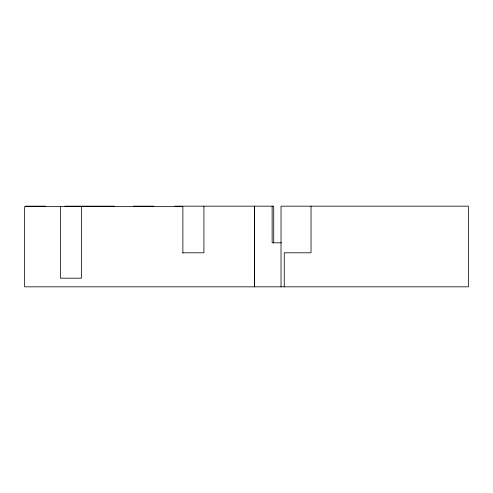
<?xml version="1.0" encoding="UTF-8"?>
<svg xmlns="http://www.w3.org/2000/svg" width="493" height="493" viewBox="0 0 493 493"><rect width="100%" height="100%" fill="white"/><g stroke="black" fill="none" stroke-linecap="round" stroke-linejoin="round"><path stroke-width="0.74" d="M25.402 206.166L45.676 206.166M64.897 206.166L114.29 206.166M133.387 206.166L153.847 206.166M174.867 206.166L273.72 206.166L273.72 242.802M281.355 242.802L272.13 242.802L272.13 206.166M182.878 252.804L203.911 252.804L203.911 206.166M311.034 206.166L311.034 252.804L284.258 252.804L284.258 286.834M281.028 286.834L281.028 206.166L468.35 206.166L468.35 286.834L24.65 286.834L24.65 206.635L182.878 206.635L182.878 253.229M254.536 206.166L254.536 286.834M254.425 206.166L254.425 286.834M81.481 206.635L81.481 278.188L60.38 278.188L60.38 206.635"/></g></svg>
